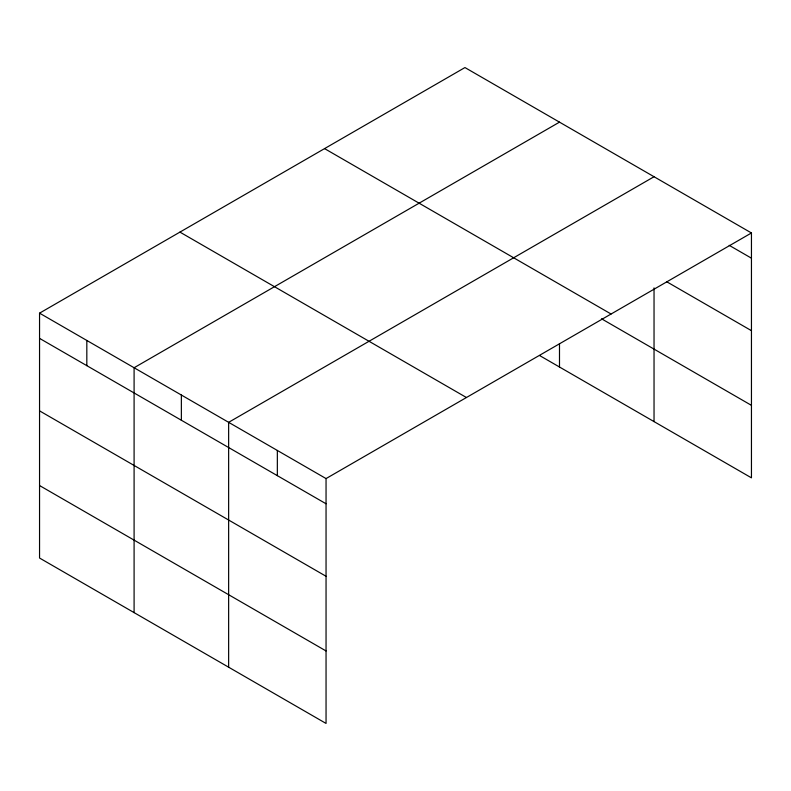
<?xml version="1.0" encoding="UTF-8"?>
<svg xmlns="http://www.w3.org/2000/svg" width="791" height="791" viewBox="0 0 791 791"><rect width="100%" height="100%" fill="white"/><g stroke="black" fill="none" stroke-linecap="round" stroke-linejoin="round"><path stroke-width="1.19" d="M751.45 232.969L464.95 67.561L39.55 313.157L39.55 558.031L326.05 723.439L326.05 478.575L751.45 232.969L751.45 477.843L539.541 355.495M559.494 122.14L134.094 367.746L134.094 612.62M654.038 176.729L228.639 422.335L228.639 667.199M729.213 245.339L751.45 258.182M666.744 281.764L751.45 330.668M324.567 148.609L611.067 314.017M601.516 318.783L751.45 405.348M179.933 232.109L466.433 397.517M39.55 313.157L326.05 478.575M39.55 338.37L326.05 503.778M39.55 410.865L326.05 576.273M39.55 485.545L326.05 650.953M654.038 287.894L654.038 421.603M559.494 343.67L559.494 367.014M277.344 450.455L277.344 475.658M181.366 395.035L181.366 420.248M86.822 340.456L86.822 365.669"/></g></svg>
